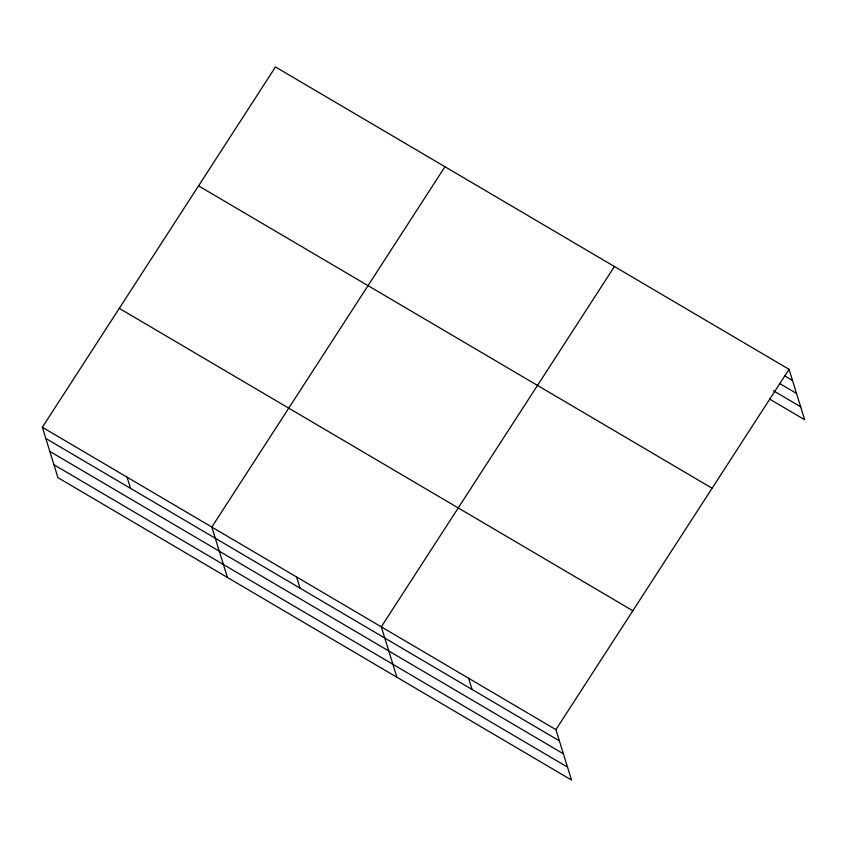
<?xml version="1.0" encoding="UTF-8"?>
<svg xmlns="http://www.w3.org/2000/svg" width="847" height="847" viewBox="0 0 847 847"><rect width="100%" height="100%" fill="white"/><g stroke="black" fill="none" stroke-linecap="round" stroke-linejoin="round"><path stroke-width="1.27" d="M42.35 427.269L555.907 729.648L571.513 780.045L57.956 477.676L42.35 427.269L275.487 66.955L789.044 369.324L804.65 419.731L769.5 399.032M444.961 166.732L211.824 527.056L227.43 577.453M614.435 266.519L381.298 626.844L396.904 677.24M555.907 729.648L789.044 369.324M784.576 375.856L792.517 380.525M779.515 383.447L796.519 393.463M773.438 390.763L800.648 406.793M198.558 185.864L712.115 488.232M119.289 308.372L632.847 610.74M45.823 438.471L559.369 740.85M49.825 451.409L563.382 753.777M53.943 464.738L567.501 767.107M468.603 678.246L472.065 689.447M296.556 576.945L300.029 588.146M127.082 477.168L130.554 488.37"/></g></svg>
